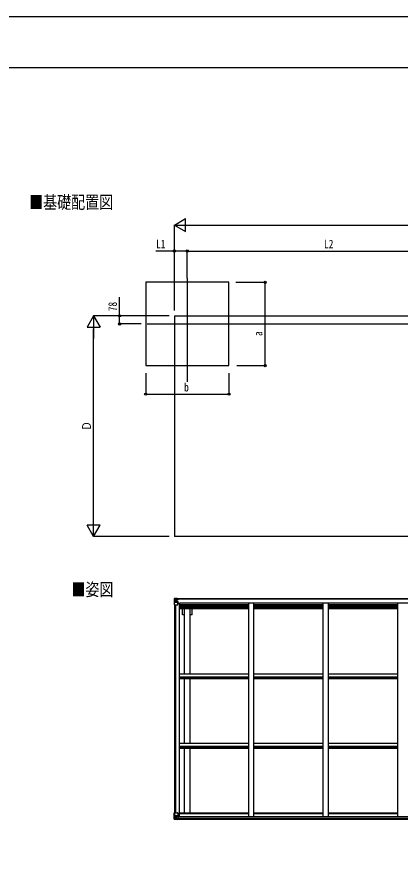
# Model space of a CAD drawing. Units: millimetres, scale not verified. Extents: x -10512 to 10512, y -7425 to 7425.
# Drawn here: x -5649 to -1968, y -740 to 7425 of the extents above; entities that cross this region are included whole.
import ezdxf
from ezdxf.enums import TextEntityAlignment as Align

# ---------------------------------------------------------------- set-up
doc = ezdxf.new("R2010")
doc.units = ezdxf.units.MM
doc.header["$LTSCALE"] = 30
for name, color, linetype in [('0-2_USER1', 3, 'Continuous'), ('0-3_YKK_12', 2, 'Continuous'), ('0-4_YKK_13', 4, 'Continuous'), ('0-5_YKK_A1', 4, 'Continuous'), ('0-6_YKK_D', 6, 'Continuous'), ('0-7_YKK_ZWAK', 7, 'Continuous')]:
    doc.layers.add(name, color=color, linetype=linetype)
doc.styles.add('ＭＳ ゴシック', font='')
doc.styles.get('ＭＳ ゴシック').set_extended_font_data('MS Gothic')

msp = doc.modelspace()

# ---------------------------------------------------------------- linework, layer by layer
at = {"layer": '0-3_YKK_12'}
for p, q in [((-4012.34, 4916.82), (-4012.34, 3921.65)), ((-4397.3, 4476.74), (-1078.2, 4476.74))]:
    msp.add_line(p, q, dxfattribs=at)
at = {"layer": '0-4_YKK_13'}
for p, q in [((-4138.34, 1837.82), (-4138.34, 1837.78)), ((-4137.4, 1838.82), (-4137.4, 1838.82)), ((-4137.4, 1838.78), (-4137.4, 1838.82)), ((-4128.43, 1839.21), (-4136.35, 1838.74)), ((-4135.49, 1837.77), (-4135.49, 1837.7)), ((-4135.49, 1777.11), (-4135.49, 1837.7)), ((-4134.95, 1803.99), (-4130.81, 1816.08)), ((-4134.95, 1803.99), (-4128.34, 1803.78)), ((-4131.52, 1834.32), (-4134.26, 1837.99)), ((-4130.67, 1830.81), (-4128.34, 1830.87)), ((-4130.67, 1817.34), (-4130.67, 1830.81)), ((-4128.34, 1817.31), (-4130.67, 1817.34)), ((-4116.34, 1840), (-4128.34, 1839.21)), ((-4128.34, 1830.87), (-4116.34, 1830.87)), ((-4128.34, 1817.31), (-4116.34, 1817.31)), ((-4128.34, 1817.31), (-4128.34, 1817.31)), ((-4128.34, 1803.78), (-4104.34, 1803.78)), ((-4122.86, 1823.67), (-4122.86, 1822.71)), ((-4117.34, 1830.87), (-4116.34, 1830.87)), ((-4109.84, 1840.51), (-4116.34, 1840.11)), ((-4116.34, 1814.01), (-4116.34, 1840.11)), ((-4116.34, 1839.23), (-4109.84, 1839.63)), ((-4114.84, 1834.4), (-4116.34, 1834.4)), ((-4114.84, 1830.87), (-4116.34, 1830.87)), ((-4114.84, 1817.31), (-4116.34, 1817.31)), ((-4115.51, 1813.76), (-4105.16, 1812.1)), ((-4115.51, 1813.12), (-4115.51, 1813.76)), ((-4105.16, 1811.47), (-4115.51, 1813.12)), ((-4109.84, 1838.7), (-4114.84, 1838.61)), ((-4114.34, 1834.05), (-4114.84, 1834.05)), ((-4110.84, 1829.11), (-4114.84, 1829.11)), ((-4110.84, 1820.91), (-4114.84, 1820.91)), ((-4114.73, 1832.74), (-4110.84, 1832.74)), ((-4114.34, 1835.07), (-4114.34, 1833.12)), ((-4106.34, 1835.07), (-4114.34, 1835.07)), ((-4106.34, 1835.05), (-4114.34, 1835.05)), ((-4104.34, 1833.2), (-4114.34, 1833.12)), ((-4114.34, 1832.95), (-4114.34, 1833.12)), ((-4114.34, 1833.12), (-4114.34, 1833.12)), ((-4110.84, 1813.01), (-4110.84, 1832.98)), ((-4109.84, 1839.63), (-4109.84, 1840.51)), ((-4109.84, 1839.11), (-4109.84, 1839.63)), ((-4109.84, 1839.11), (-4109.84, 1838.7)), ((-4109.84, 1838.7), (-4109.84, 1837.88)), ((-4105.16, 1812.1), (-4105.16, 1811.47)), ((-4104.88, 1812.03), (-4100.84, 1811.99)), ((-4104.84, 1838.31), (-4104.84, 1837.88)), ((-4104.54, 1838.31), (-4104.84, 1838.31)), ((-4104.54, 1838.31), (-4102.85, 1837.88)), ((-4104.34, 1834.81), (-4099.34, 1834.81)), ((-4104.34, 1833.2), (-4104.34, 1834.81)), ((-4104.34, 1778.11), (-4104.34, 1811.21)), ((-4099.84, 1800.11), (-4104.34, 1800.11)), ((-4099.84, 1811.98), (-4100.84, 1811.99)), ((-4100.84, 1810.26), (-4099.84, 1810.26)), ((-4099.84, 1795.76), (-4099.84, 1811.98)), ((-4099.34, 1835.74), (-4099.34, 1834.81)), ((-4099.34, 1834.81), (-4098.34, 1834.81)), ((-4098.34, 1834.81), (-4098.34, 1835.74)), ((-4098.34, 1834.81), (-4098.34, 1833.25)), ((-4098.34, 1833.13), (-4098.34, 1833.25)), ((-4135.49, 1777.11), (-4105.34, 1777.11)), ((-4138.34, -218.87), (-4105.34, -218.87)), ((-4138.34, -279.57), (-4138.34, -218.87)), ((-4135.49, -218.87), (-4135.49, -279.45)), ((-4104.34, -219.87), (-4104.34, -252.96)), ((-4137.4, -280.53), (-4137.4, -280.58)), ((-4128.43, -280.96), (-4136.35, -280.49)), ((-4135.49, -279.52), (-4135.49, -279.45)), ((-4134.95, -245.75), (-4128.34, -245.53)), ((-4134.95, -245.75), (-4130.8, -257.83)), ((-4131.52, -276.07), (-4134.26, -279.74)), ((-4128.34, -259.06), (-4130.67, -259.1)), ((-4130.67, -259.1), (-4130.67, -272.57)), ((-4130.67, -272.57), (-4128.34, -272.63)), ((-4128.34, -245.53), (-4104.34, -245.53)), ((-4128.34, -259.06), (-4128.34, -259.07)), ((-4116.34, -259.07), (-4128.34, -259.07)), ((-4128.34, -272.62), (-4116.34, -272.62)), ((-4116.34, -281.75), (-4128.34, -280.97)), ((-4123.82, -265.43), (-4123.82, -264.47)), ((-4116.34, -255.08), (-4109.84, -255.08)), ((-4116.34, -255.08), (-4116.34, -281.87)), ((-4105.16, -253.22), (-4115.51, -254.88)), ((-4115.51, -254.88), (-4115.51, -255.08)), ((-4112.81, -255.08), (-4105.16, -253.86)), ((-4109.84, -255.08), (-4100.84, -255.11)), ((-4109.84, -282.26), (-4109.84, -276.32)), ((-4100.84, -276.89), (-4109.84, -276.95)), ((-4105.16, -253.86), (-4105.16, -253.22)), ((-4099.84, -256.02), (-4099.84, -276.18))]:
    msp.add_line(p, q, dxfattribs=at)
for points in [[(-4138.34, 1837.78), (-4138.34, 1777.11), (-4135.49, 1777.11)], [(-4137.4, 1838.82), (-4128.34, 1839.38), (-4116.34, 1840.11)], [(-4124.78, 1824.63), (-4125.74, 1824.63), (-4125.74, 1825.59), (-4124.78, 1825.59)], [(-4123.82, 1826.55), (-4123.82, 1827.51), (-4122.86, 1827.51), (-4122.86, 1826.55)], [(-4122.86, 1822.71), (-4123.82, 1822.71), (-4123.82, 1823.67)], [(-4121.9, 1825.59), (-4120.94, 1825.59), (-4120.94, 1824.63), (-4121.9, 1824.63)], [(-4109.84, 1839.11), (-4114.84, 1839.11), (-4114.84, 1813.65)], [(-4114.34, 1834.05), (-4106.34, 1834.05), (-4106.34, 1835.74)], [(-4099.34, 1833.08), (-4114.34, 1832.95), (-4114.34, 1832.95)], [(-4104.34, 1833.2), (-4104.34, 1833.19), (-4098.34, 1833.25)], [(-4100.84, 1811.99), (-4100.84, 1810.26), (-4104.34, 1810.24)], [(-4137.4, -280.58), (-4128.34, -281.13), (-4109.84, -282.26)], [(-4124.78, -267.35), (-4125.74, -267.35), (-4125.74, -266.39), (-4124.78, -266.39)], [(-4123.82, -264.47), (-4122.86, -264.47), (-4122.86, -265.43)], [(-4122.86, -268.31), (-4122.86, -269.27), (-4123.82, -269.27), (-4123.82, -268.31)], [(-4121.9, -266.39), (-4120.94, -266.39), (-4120.94, -267.35), (-4121.9, -267.35)], [(-4099.84, -276.18), (-4099.85, -276.28), (-4109.84, -276.32)]]:
    msp.add_lwpolyline(points, dxfattribs=at)
for centre in [(-4123.34, 1825.11), (-4123.34, -266.87)]:
    msp.add_circle(centre, 5.3, dxfattribs=at)
for centre, radius, start, end in [((-4137.34, 1837.83), 1, 93.50017, 180.00079), ((-4137.34, 1837.82), 0.999, 93.4424, 179.95083), ((-4137.34, 1837.78), 0.999, 93.4424, 179.95083), ((-4136.18, 1851.43), 12.7, 269.24466, 275.10311), ((-4134.21, 1837.82), 1.28, 131.17831, 182.45895), ((-4124.78, 1826.55), 0.96, 270, 0), ((-4124.78, 1823.67), 0.96, 0, 90), ((-4121.9, 1826.55), 0.96, 180, 270), ((-4121.9, 1823.67), 0.96, 90, 180), ((-4115.4, 1814.69), 0.937, 182.32209, 263.26766), ((-4115.4, 1814.05), 0.937, 182.32209, 263.26766), ((-4114.34, 1835.57), 0.5, 179.99802, 269.99691), ((-4114.34, 1835.55), 0.5, 180.00109, 270.00109), ((-4114.34, 1832.62), 0.5, 90.52895, 180.04464), ((-4114.32, 1832.44), 0.513, 91.88028, 181.04707), ((-4105.27, 1811.17), 0.937, 2.32209, 83.26766), ((-4105.27, 1810.54), 0.937, 2.32209, 83.26766), ((-4099.2, 1840.77), 7.69, 268.96999, 276.43426), ((-4105.34, 1778.11), 1, 270, 0), ((-4105.34, -219.87), 1, 0, 90), ((-4137.34, -279.54), 0.999, 180.04917, 266.5576), ((-4137.34, -279.57), 0.999, 180.04917, 266.5576), ((-4137.34, -279.58), 1, 179.99921, 266.49983), ((-4136.18, -293.18), 12.7, 84.89689, 90.75534), ((-4134.21, -279.57), 1.28, 177.54105, 228.82169), ((-4124.78, -265.43), 0.96, 270, 0), ((-4124.78, -268.31), 0.96, 0, 90), ((-4121.9, -265.43), 0.96, 180, 270), ((-4121.9, -268.31), 0.96, 90, 180), ((-4115.4, -255.81), 0.937, 96.73234, 129.06602), ((-4105.27, -252.29), 0.937, 276.73234, 357.67791), ((-4105.27, -252.93), 0.937, 276.73234, 357.67791)]:
    msp.add_arc(centre, radius, start, end, dxfattribs=at)
for centre, major_axis, ratio, start_param, end_param in [((-3936.4, 1851.13), (201, 12.36), 0.060933, 3.1373463, 3.1378449), ((-4135.4, 1838.9), (2, 0.12), 0.060933, 3.1378449, 4.2119296), ((-4134.23, 1806.34), (0.85, 2.32), 0.403757, 2.3087461, 3.2744049), ((-4135.21, 1835.8), (-0.02, 3), 0.466854, 5.5234897, 6.1575023), ((-4133.54, 1830.73), (0.03, 5), 0.573921, 4.7320603, 5.5159136), ((-4132.07, 1817.36), (0, 3), 0.468246, 4.2703918, 4.7058971), ((-4210.09, 1830.87), (81.75, 0), 0.061163, 0, 0.0007725), ((-4135.4, -280.66), (2, -0.12), 0.060933, 2.0712557, 3.1453404), ((-3936.4, -292.89), (201, -12.36), 0.060933, 3.1453404, 3.145839), ((-4134.23, -248.09), (0.85, -2.32), 0.403757, 3.0087805, 3.9744392), ((-4135.21, -277.56), (-0.02, -3), 0.466854, 0.125683, 0.7596956), ((-4133.54, -272.49), (0.03, -5), 0.573921, 0.7672717, 1.551125), ((-4132.07, -259.12), (0, -3), 0.468246, 1.5772882, 2.0127935), ((-4210.08, -272.62), (81.75, 0), 0.061163, 6.2824128, 6.2831853), ((-4100.84, -256.02), (1, -0.021), 0.906239, 0.0187047, 1.589501), ((-4100.84, -276.18), (1, 0.012), 0.707053, 4.7036637, 6.124411)]:
    msp.add_ellipse(centre, major_axis=major_axis, ratio=ratio, start_param=start_param, end_param=end_param, dxfattribs=at)
at = {"layer": '0-5_YKK_A1'}
for p, q in [((-4136.34, 4554.54), (1631.66, 4554.54)), ((-4136.34, 4554.54), (-4136.34, 2436.16)), ((1631.66, 2436.16), (-4136.34, 2436.16)), ((-4114.84, 1837.88), (-1258.83, 1837.88)), ((-4114.84, 1835.74), (-1258.83, 1835.74)), ((-4083.84, 1782.08), (-4083.84, 1797.6)), ((-4083.84, 1797.6), (-1284.84, 1797.6)), ((-3425.34, 1797.58), (-3425.34, -254.88)), ((-3375.34, 1797.58), (-3375.34, -254.88)), ((-2709.34, 1797.58), (-2709.34, -254.88)), ((-2659.34, 1797.58), (-2659.34, -254.88)), ((-1993.34, 1797.58), (-1993.34, -254.88)), ((-4136.34, 1777.11), (-4136.34, -218.87)), ((-4126.64, 1777.11), (-4126.64, -218.87)), ((-4104.34, 1795.76), (-4091.34, 1795.76)), ((-4091.34, 1795.76), (-4091.34, -254.88)), ((-4091.34, 1782.08), (-3425.34, 1782.08)), ((-4091.34, 1773.69), (-3425.34, 1773.69)), ((-4091.34, 1765.49), (-3425.34, 1765.49)), ((-4091.34, 1761.56), (-3425.34, 1761.56)), ((-4091.34, 1756.48), (-3425.34, 1756.48)), ((-4091.34, 1743.47), (-3425.34, 1743.47)), ((-4057.53, 1681.88), (-4057.53, 1743.47)), ((-4039.84, 1116.82), (-4039.84, 1743.47)), ((-3984.84, 1116.82), (-3984.84, 1743.47)), ((-3967.13, 1681.88), (-3967.13, 1743.47)), ((-3375.34, 1782.08), (-2709.34, 1782.08)), ((-3375.34, 1773.69), (-2709.34, 1773.69)), ((-3375.34, 1765.49), (-2709.34, 1765.49)), ((-3375.34, 1761.56), (-2709.34, 1761.56)), ((-3375.34, 1756.48), (-2709.34, 1756.48)), ((-3375.34, 1743.47), (-2709.34, 1743.47)), ((-2659.34, 1782.08), (-1993.34, 1782.08)), ((-2659.34, 1773.69), (-1993.34, 1773.69)), ((-2659.34, 1765.49), (-1993.34, 1765.49)), ((-2659.34, 1761.56), (-1993.34, 1761.56)), ((-2659.34, 1756.48), (-1993.34, 1756.48)), ((-2659.34, 1743.47), (-1993.34, 1743.47)), ((-4039.84, 1681.88), (-4057.53, 1681.88)), ((-3967.13, 1681.88), (-3984.84, 1681.88)), ((-4091.3, 1116.82), (-3425.34, 1116.82)), ((-4091.3, 1087.08), (-3425.34, 1087.08)), ((-4091.3, 1082.54), (-3425.34, 1082.54)), ((-4091.3, 1069.52), (-3425.34, 1069.52)), ((-4039.84, 449.83), (-4039.84, 1069.52)), ((-3984.84, 449.83), (-3984.84, 1069.52)), ((-3375.3, 1116.82), (-2709.34, 1116.82)), ((-3375.3, 1087.08), (-2709.34, 1087.08)), ((-3375.3, 1082.54), (-2709.34, 1082.54)), ((-3375.3, 1069.52), (-2709.34, 1069.52)), ((-2659.3, 1116.82), (-1993.34, 1116.82)), ((-2659.3, 1087.08), (-1993.34, 1087.08)), ((-2659.3, 1082.54), (-1993.34, 1082.54)), ((-2659.3, 1069.52), (-1993.34, 1069.52)), ((-4091.3, 449.83), (-3425.34, 449.83)), ((-4091.3, 420.09), (-3425.34, 420.09)), ((-4091.3, 415.54), (-3425.34, 415.54)), ((-3375.3, 449.83), (-2709.34, 449.83)), ((-3375.3, 420.09), (-2709.34, 420.09)), ((-3375.3, 415.54), (-2709.34, 415.54)), ((-2659.3, 449.83), (-1993.34, 449.83)), ((-2659.3, 420.09), (-1993.34, 420.09)), ((-2659.3, 415.54), (-1993.34, 415.54)), ((-4091.3, 402.53), (-3425.34, 402.53)), ((-4039.84, -218.72), (-4039.84, 402.53)), ((-3984.84, -218.72), (-3984.84, 402.53)), ((-3375.3, 402.53), (-2709.34, 402.53)), ((-2659.3, 402.53), (-1993.34, 402.53)), ((-4091.34, -218.72), (-3425.34, -218.72)), ((-4091.34, -227.06), (-3425.34, -227.06)), ((-3375.34, -218.72), (-2709.34, -218.72)), ((-3375.34, -227.06), (-2709.34, -227.06)), ((-2659.34, -218.72), (-1993.34, -218.72)), ((-2659.34, -227.06), (-1993.34, -227.06)), ((-4111.6, -254.88), (-1268.83, -254.88)), ((-4109.84, -280.66), (-1258.84, -280.66)), ((-4099.84, -257.15), (-1268.84, -257.15)), ((-4099.84, -272.76), (-1268.84, -272.76))]:
    msp.add_line(p, q, dxfattribs=at)
msp.add_lwpolyline([(-4412.34, 4076.74), (-3612.34, 4076.74), (-3612.34, 4876.74), (-4412.34, 4876.74)], close=True, dxfattribs=at)
at = {"layer": '0-6_YKK_D'}
for p, q in [((-4136.34, 5426.74), (-4028.08, 5489.24)), ((-4028.08, 5364.24), (-4028.08, 5489.24)), ((-4136.34, 4604.54), (-4136.34, 5427.74)), ((-4136.34, 5426.74), (-4028.08, 5364.24)), ((-4136.34, 5426.74), (-3919.83, 5426.74)), ((-4011.34, 5426.74), (1506.66, 5426.74)), ((-4136.34, 4604.54), (-4136.34, 5177.74)), ((-4012.34, 4917.82), (-4012.34, 5177.74)), ((-4012.34, 4917.82), (-4012.34, 5177.74)), ((-4012.34, 5176.74), (-1252.34, 5176.74)), ((-3545.18, 4876.74), (-3263.23, 4876.74)), ((-3264.23, 4076.74), (-3264.23, 4876.74)), ((-4912.34, 4554.54), (-4974.84, 4446.28)), ((-4186.34, 4554.54), (-4913.34, 4554.54)), ((-4912.34, 4554.54), (-4849.84, 4446.28)), ((-4912.34, 4554.54), (-4912.34, 4338.03)), ((-4186.34, 4554.54), (-4663.34, 4554.54)), ((-4974.84, 4446.28), (-4849.84, 4446.28)), ((-4912.34, 2561.16), (-4912.34, 4429.54)), ((-4454.78, 4476.74), (-4663.34, 4476.74)), ((-4412.34, 4002.54), (-4412.34, 3800.74)), ((-3612.34, 4002.72), (-3612.34, 3800.74)), ((-3537.34, 4076.74), (-3263.23, 4076.74)), ((-4412.34, 3801.74), (-3612.34, 3801.74)), ((-4912.34, 2436.16), (-4912.34, 2652.66)), ((-4912.34, 2436.16), (-4974.84, 2544.41)), ((-4849.84, 2544.41), (-4974.84, 2544.41)), ((-4912.34, 2436.16), (-4849.84, 2544.41)), ((-4186.34, 2436.16), (-4913.34, 2436.16))]:
    msp.add_line(p, q, dxfattribs=at)
for points in [[(-4012.34, 5176.74), (-4136.34, 5176.74), (-4314.17, 5176.74)], [(-4662.34, 4476.74), (-4662.34, 4554.54), (-4662.34, 4732.37)]]:
    msp.add_lwpolyline(points, dxfattribs=at)
for centre in [(-4136.34, 5176.74), (-4012.34, 5176.74), (-4012.34, 5176.74), (-3264.23, 4876.74), (-4662.34, 4554.54), (-4662.34, 4476.74), (-3264.23, 4076.74), (-4412.34, 3801.74), (-3612.34, 3801.74)]:
    msp.add_circle(centre, 10.62, dxfattribs=at)
at = {"layer": '0-7_YKK_ZWAK'}
msp.add_line((9737.55, 6937.5), (-9762.45, 6937.5), dxfattribs=at)
msp.add_lwpolyline([(-10512.5, -7425), (10512.5, -7425), (10512.5, 7425), (-10512.5, 7425)], close=True, dxfattribs=at)

# ---------------------------------------------------------------- texts
at = {"layer": '0-2_USER1', "style": 'ＭＳ ゴシック', "width": 0.8}
for s, p in [('■基礎配置図', (-5531.7, 5547.45)), ('■姿図', (-5125.47, 1827.53))]:
    msp.add_text(s, height=123.2, dxfattribs=at).set_placement(p, align=Align.BOTTOM_LEFT)
at = {"layer": '0-6_YKK_D', "style": 'ＭＳ ゴシック', "width": 0.8}
for s, p in [('L1', (-4312.5, 5178.4)), ('L2', (-2698.34, 5178.4)), ('b', (-4042.34, 3803.07))]:
    msp.add_text(s, height=82.48, dxfattribs=at).set_placement(p, align=Align.BOTTOM_LEFT)
for s, p in [('78', (-4664, 4598.7)), ('a', (-3265.9, 4361.22)), ('Ｄ', (-4913.34, 3450.35))]:
    msp.add_text(s, height=82.48, rotation=90, dxfattribs=at).set_placement(p, align=Align.BOTTOM_LEFT)

doc.saveas('drawing.dxf')
